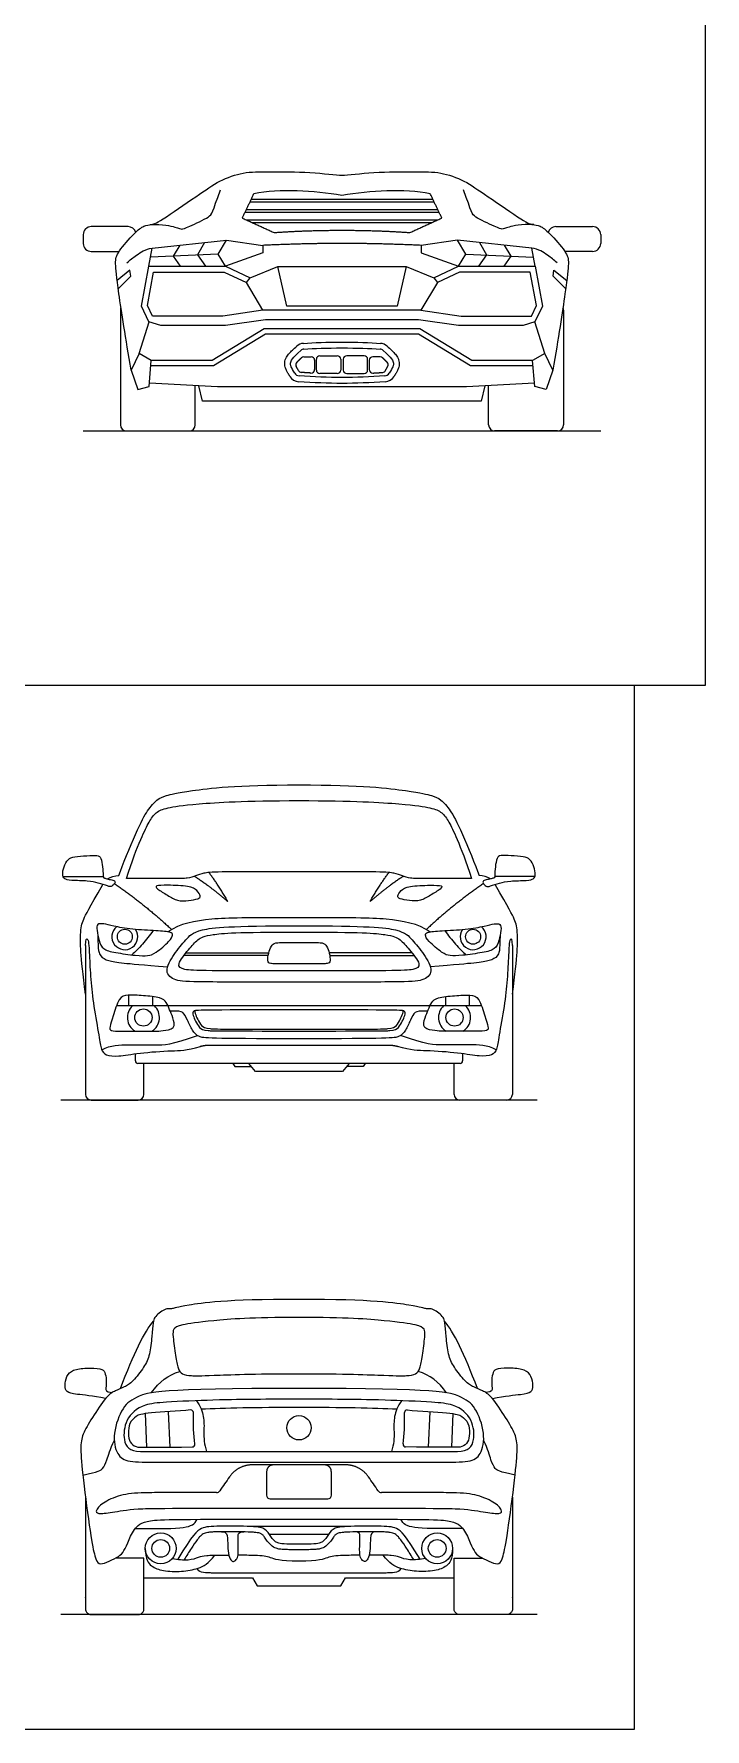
# Model space of a CAD drawing. Header units: millimetres. Extents: x 0.5 to 46.1, y 0.3 to 28.2.
# Drawn here: x 5.89 to 8.83, y 0.35 to 7.77 of the extents above; entities that cross this region are included whole.
import ezdxf

# ---------------------------------------------------------------- set-up
doc = ezdxf.new("R2010")
doc.units = ezdxf.units.MM
for name, color, linetype, true_color in [('AG-DETAIL', 7, 'Continuous', 0x66ffff), ('AG-DIAGRAM', 7, 'Continuous', 0xfecc66), ('AG-TRANSPORT', 7, 'Continuous', 0x66ccff), ('X-VPRT', 6, 'Continuous', 0xff00ff)]:
    doc.layers.add(name, color=color, linetype=linetype, true_color=true_color)

msp = doc.modelspace()

# ---------------------------------------------------------------- linework, layer by layer
at = {"layer": 'AG-DETAIL'}
for points in [[(6.5305, 6.8488), (6.5004, 6.8005), (6.5318, 6.7563)], [(6.6377, 6.8606), (6.6071, 6.8056), (6.6424, 6.7563)], [(6.6976, 6.8099), (6.7344, 6.8713)], [(8.0861, 6.7563), (8.0714, 6.8354), (7.7459, 6.8713), (7.5868, 6.8478), (7.5868, 6.8151), (7.7497, 6.7563), (7.7827, 6.8099), (8.0788, 6.7958)], [(7.7827, 6.8099), (7.7459, 6.8713)], [(7.8426, 6.8606), (7.8733, 6.8056), (7.8379, 6.7563)], [(7.9498, 6.8488), (7.98, 6.8005), (7.9485, 6.7563)], [(6.2605, 6.6576), (6.315, 6.7133), (6.3119, 6.7398), (6.2556, 6.6944)], [(8.2199, 6.6576), (8.1654, 6.7133), (8.1684, 6.7398), (8.2248, 6.6944)], [(6.3525, 6.3737), (6.396, 6.5122)], [(8.1278, 6.3737), (8.0843, 6.5122)]]:
    msp.add_lwpolyline(points, dxfattribs=at)
for points in [[(6.7405, 3.9731), (6.7005, 4.0442), (6.6575, 4.1003)], [(7.3633, 3.9731), (7.4032, 4.0442), (7.4462, 4.1003)], [(6.5943, 4.084), (6.6588, 4.043), (6.7405, 3.9731)], [(7.5094, 4.084), (7.445, 4.043), (7.3633, 3.9731)]]:
    msp.add_open_spline(points, degree=2, dxfattribs=at)
at = {"layer": 'AG-DIAGRAM'}
for points in [[(6.1073, 6.0352), (8.373, 6.0352)], [(8.0945, 3.1033), (6.0093, 3.1033)], [(8.0945, 0.8492), (6.0093, 0.8492)]]:
    msp.add_lwpolyline(points, dxfattribs=at)
at = {"layer": 'AG-TRANSPORT'}
for p, q in [((6.0186, 4.0835), (6.1946, 4.0835)), ((8.0851, 4.0835), (7.9091, 4.0835))]:
    msp.add_line(p, q, dxfattribs=at)
for points in [[(7.6657, 6.9917), (7.2402, 6.9917), (6.8146, 6.9917)], [(6.821, 7.005), (7.2402, 7.005), (7.6594, 7.005)], [(7.6441, 7.0371), (7.2402, 7.0371), (6.8362, 7.0371)], [(6.8426, 7.0504), (7.2402, 7.0504), (7.6378, 7.0504)], [(6.8207, 6.9596), (7.2402, 6.9596), (7.6596, 6.9596)], [(7.6304, 6.9462), (7.2402, 6.9462), (6.85, 6.9462)], [(6.3942, 6.7563), (6.4089, 6.8354), (6.7344, 6.8713), (6.8936, 6.8478), (6.8936, 6.8151), (6.7306, 6.7563), (6.6976, 6.8099), (6.4016, 6.7958)], [(7.6422, 6.7052), (7.7497, 6.7563), (8.0861, 6.7563), (8.1188, 6.5809), (8.0854, 6.5125), (8.0339, 6.4964), (7.751, 6.4964), (7.5747, 6.5219), (7.2402, 6.5219), (6.9057, 6.5219), (6.7294, 6.4964), (6.4464, 6.4964), (6.395, 6.5125), (6.3616, 6.5809), (6.3942, 6.7563), (6.7306, 6.7563), (6.8381, 6.7052)], [(6.8941, 6.5636), (6.7178, 6.5381), (6.4109, 6.5381), (6.3882, 6.5845), (6.4154, 6.7307), (6.7249, 6.7307), (6.8216, 6.6848)], [(7.5212, 6.7554), (7.4821, 6.5814), (7.2402, 6.5814), (6.9983, 6.5814), (6.9592, 6.7554), (7.2402, 6.7554), (7.5212, 6.7554), (7.6422, 6.7052), (7.6588, 6.6848), (7.5862, 6.5636), (7.2402, 6.5636), (6.8941, 6.5636), (6.8216, 6.6848), (6.8381, 6.7052), (6.9592, 6.7554)], [(7.5862, 6.5636), (7.7625, 6.5381), (8.0695, 6.5381), (8.0921, 6.5845), (8.0649, 6.7307), (7.7555, 6.7307), (7.6588, 6.6848)], [(7.2402, 6.4816), (6.8989, 6.4816), (6.6711, 6.3434), (6.4052, 6.3434), (6.3525, 6.3737), (6.3173, 6.3013)], [(8.1631, 6.3013), (8.1278, 6.3737), (8.0752, 6.3434), (7.8092, 6.3434), (7.5815, 6.4816), (7.2402, 6.4816)], [(8.0771, 6.3199), (7.8027, 6.3199), (7.5749, 6.4582), (7.2402, 6.4582), (6.9055, 6.4582), (6.6777, 6.3199), (6.4033, 6.3199)], [(6.3173, 6.3013), (6.3465, 6.2168), (6.3958, 6.2298), (6.4052, 6.3434)], [(8.1631, 6.3013), (8.1339, 6.2168), (8.0846, 6.2298), (8.0752, 6.3434)], [(8.0834, 6.2438), (7.7853, 6.2286), (7.2402, 6.2286), (6.6951, 6.2286), (6.3969, 6.2438)], [(7.8664, 6.2327), (7.8503, 6.1657), (7.2402, 6.1657), (6.6301, 6.1657), (6.614, 6.2327)], [(6.9173, 3.7363), (6.5473, 3.7363)], [(6.5567, 3.7483), (6.9197, 3.7483)], [(7.547, 3.7483), (7.184, 3.7483)], [(7.1865, 3.7363), (7.5565, 3.7363)], [(7.8515, 3.5162), (7.0519, 3.5162), (6.2523, 3.5162)], [(6.3059, 3.5624), (6.3059, 3.5162)], [(6.4101, 3.5567), (6.4101, 3.5162)], [(7.6936, 3.5567), (7.6936, 3.5162)], [(7.7978, 3.5624), (7.7978, 3.5162)], [(6.762, 3.2639), (6.7715, 3.25), (6.8437, 3.25)], [(7.2718, 3.2639), (7.2418, 3.2286), (7.0519, 3.2286), (6.8619, 3.2286), (6.8319, 3.2639)], [(7.3418, 3.2639), (7.3323, 3.25), (7.26, 3.25)], [(6.3785, 1.7296), (6.3839, 1.582)], [(6.4793, 1.7381), (6.486, 1.5827)], [(7.6245, 1.7381), (7.6178, 1.5827)], [(7.7252, 1.7296), (7.7198, 1.582)], [(7.2641, 1.2351), (7.0519, 1.2351), (6.8397, 1.2351)], [(7.1813, 1.2006), (7.0519, 1.2006), (6.9224, 1.2006)], [(6.3728, 1.0971), (6.2486, 1.0971)], [(7.731, 1.0971), (7.8551, 1.0971)], [(6.3728, 1.0095), (6.848, 1.0095), (6.8685, 0.9754), (7.0519, 0.9754), (7.2352, 0.9754), (7.2558, 1.0095), (7.731, 1.0095)]]:
    msp.add_lwpolyline(points, dxfattribs=at)
for centre, radius in [((6.2893, 3.8189), 0.0328), ((7.8145, 3.8189), 0.0328), ((6.3707, 3.4649), 0.0378), ((7.7331, 3.4649), 0.0378), ((7.0519, 1.6677), 0.0533), ((6.4466, 1.1393), 0.0676), ((7.6571, 1.1393), 0.0676), ((6.4466, 1.1393), 0.0388), ((7.6571, 1.1393), 0.0388)]:
    msp.add_circle(centre, radius, dxfattribs=at)
for centre, radius, start, end in [((6.1424, 6.8947), 0.0351, 90, 180), ((6.3036, 6.8947), 0.0351, 17.83829, 90), ((8.1767, 6.8947), 0.0351, 90, 162.16171), ((8.3379, 6.8947), 0.0351, 0, 90), ((6.1424, 6.8563), 0.0351, 180, 270), ((8.3379, 6.8563), 0.0351, 270, 0), ((6.296, 6.5642), 0.0259, 155.8507, 180), ((8.1844, 6.5642), 0.0259, 0, 24.1493), ((7.0754, 6.3686), 0.0501, 94.4386, 131.09395), ((7.0754, 6.3686), 0.0245, 94.4386, 131.09395), ((7.4049, 6.3686), 0.0245, 48.90605, 85.5614), ((7.4049, 6.3686), 0.0501, 48.90605, 85.5614), ((7.0532, 6.3251), 0.0151, 134.33637, 207.17294), ((7.0728, 6.3442), 0.0151, 90, 134.33637), ((7.1054, 6.3442), 0.0151, 0, 90), ((7.143, 6.3489), 0.0151, 90, 180), ((7.2196, 6.3489), 0.0151, 0, 90), ((7.2608, 6.3489), 0.0151, 90, 180), ((7.3374, 6.3489), 0.0151, 0, 90), ((7.375, 6.3442), 0.0151, 90, 180), ((7.4076, 6.3442), 0.0151, 45.66363, 90), ((7.4271, 6.3251), 0.0151, 332.82706, 45.66363), ((7.0541, 6.3005), 0.0501, 212.56447, 265.69262), ((7.0541, 6.3005), 0.0245, 212.56447, 265.69262), ((7.063, 6.3061), 0.0151, 207.17294, 266.38612), ((7.1054, 6.3034), 0.0151, 266.38612, 0), ((7.143, 6.3011), 0.0151, 180, 270), ((7.2196, 6.3011), 0.0151, 270, 360), ((7.2608, 6.3011), 0.0151, 180, 270), ((7.3374, 6.3011), 0.0151, 270, 0), ((7.375, 6.3034), 0.0151, 180, 273.61388), ((7.4174, 6.3061), 0.0151, 273.61388, 332.82706), ((7.4262, 6.3005), 0.0245, 274.30738, 327.43553), ((7.4262, 6.3005), 0.0501, 274.30738, 327.43553), ((6.296, 6.061), 0.0259, 180, 270), ((6.5721, 6.061), 0.0259, 270, 0), ((7.9082, 6.061), 0.0259, 180, 270), ((8.1844, 6.061), 0.0259, 270, 0), ((6.2893, 3.8189), 0.0568, 129.50502, 34.19334), ((7.8145, 3.8189), 0.0568, 145.80666, 50.49498), ((6.3707, 3.4649), 0.0702, 132.94331, 238.38993), ((6.3707, 3.4649), 0.0702, 301.90077, 47.05669), ((7.7331, 3.4649), 0.0702, 132.94331, 238.09923), ((7.7331, 3.4649), 0.0702, 301.61007, 47.05669), ((6.3459, 3.2745), 0.0106, 180, 270), ((7.7579, 3.2745), 0.0106, 270, 360), ((6.1423, 3.1284), 0.0251, 180, 270), ((6.3477, 3.1284), 0.0251, 270, 0), ((7.7561, 3.1284), 0.0251, 180, 270), ((7.9615, 3.1284), 0.0251, 270, 0), ((6.5785, 1.7343), 0.0113, 358.53975, 95.2582), ((7.5252, 1.7343), 0.0113, 84.7418, 181.46025), ((6.5847, 1.5951), 0.0113, 270.7251, 7.75686), ((7.519, 1.5951), 0.0113, 172.24314, 269.2749), ((6.6908, 1.4014), 0.0173, 270.0001, 325.21575), ((6.9254, 1.3719), 0.0154, 180, 270), ((7.1783, 1.3719), 0.0154, 270, 360), ((7.413, 1.4014), 0.0173, 214.78425, 269.9999)]:
    msp.add_arc(centre, radius, start, end, dxfattribs=at)
for points, degree in [([(6.3173, 6.3013), (6.2923, 6.4409), (6.2565, 6.6773), (6.2457, 6.7782), (6.2535, 6.8132), (6.3365, 6.9088), (6.3733, 6.9352), (6.4067, 6.9392), (6.4295, 6.9436), (6.6163, 7.0714), (6.7027, 7.1329), (6.8087, 7.1705), (6.9108, 7.1705), (7.1054, 7.1705), (7.2138, 7.1555), (7.2402, 7.1555)], 3), ([(7.2402, 7.1555), (7.2666, 7.1555), (7.375, 7.1705), (7.5696, 7.1705), (7.6717, 7.1705), (7.7777, 7.1329), (7.8641, 7.0714), (8.0509, 6.9436), (8.0736, 6.9392), (8.1071, 6.9352), (8.1439, 6.9088), (8.2268, 6.8132), (8.2346, 6.7782), (8.2239, 6.6773), (8.1881, 6.4409), (8.1631, 6.3013)], 3), ([(6.3995, 6.9385), (6.4563, 6.942), (6.5226, 6.925), (6.5374, 6.9165), (6.5583, 6.9256), (6.6747, 6.9768), (6.6711, 6.9919), (6.7085, 7.0905)], 3), ([(6.8535, 7.0734), (6.8283, 7.0205), (6.8031, 6.9676)], 2), ([(7.2402, 7.0666), (7.1148, 7.0863), (6.9693, 7.0969), (6.8535, 7.0734)], 3), ([(7.6269, 7.0734), (7.5111, 7.0969), (7.3656, 7.0863), (7.2402, 7.0666)], 3), ([(7.6772, 6.9676), (7.652, 7.0205), (7.6269, 7.0734)], 2), ([(8.0809, 6.9385), (8.024, 6.942), (7.9577, 6.925), (7.943, 6.9165), (7.922, 6.9256), (7.8057, 6.9768), (7.8093, 6.9919), (7.7718, 7.0905)], 3), ([(6.3036, 6.9298), (6.223, 6.9298), (6.1424, 6.9298)], 2), ([(6.8031, 6.9676), (6.8731, 6.9357), (6.9431, 6.9038)], 2), ([(6.9431, 6.9038), (7.0791, 6.914), (7.2402, 6.914)], 2), ([(7.2402, 6.914), (7.4013, 6.914), (7.5373, 6.9038)], 2), ([(7.5373, 6.9038), (7.6073, 6.9357), (7.6772, 6.9676)], 2), ([(8.1767, 6.9298), (8.2573, 6.9298), (8.3379, 6.9298)], 2), ([(6.1073, 6.8947), (6.1073, 6.8755), (6.1073, 6.8563)], 2), ([(7.2402, 6.8562), (7.0856, 6.8562), (6.8936, 6.8478)], 2), ([(7.5868, 6.8478), (7.3948, 6.8562), (7.2402, 6.8562)], 2), ([(8.373, 6.8947), (8.373, 6.8755), (8.373, 6.8563)], 2), ([(6.1424, 6.8212), (6.2035, 6.8212), (6.2646, 6.8212)], 2), ([(8.3379, 6.8212), (8.2768, 6.8212), (8.2158, 6.8212)], 2), ([(6.2701, 6.5642), (6.2701, 6.3126), (6.2701, 6.061)], 2), ([(8.2102, 6.5642), (8.2102, 6.3126), (8.2102, 6.061)], 2), ([(7.0715, 6.4185), (7.1178, 6.4221), (7.1743, 6.4239), (7.2402, 6.4239)], 3), ([(7.0735, 6.3929), (7.1192, 6.3965), (7.1747, 6.3983), (7.2402, 6.3983)], 3), ([(7.2402, 6.4239), (7.306, 6.4239), (7.3626, 6.4221), (7.4088, 6.4185)], 3), ([(7.2402, 6.3983), (7.3056, 6.3983), (7.3612, 6.3965), (7.4068, 6.3929)], 3), ([(7.0495, 6.2992), (7.0446, 6.3087), (7.0398, 6.3182)], 2), ([(7.0426, 6.3359), (7.0524, 6.3455), (7.0622, 6.3551)], 2), ([(7.0728, 6.3594), (7.0891, 6.3594), (7.1054, 6.3594)], 2), ([(7.1205, 6.3442), (7.1205, 6.3238), (7.1205, 6.3034)], 2), ([(7.1279, 6.3011), (7.1279, 6.325), (7.1279, 6.3489)], 2), ([(7.143, 6.364), (7.1813, 6.364), (7.2196, 6.364)], 2), ([(7.2347, 6.3489), (7.2347, 6.325), (7.2347, 6.3011)], 2), ([(7.2457, 6.3489), (7.2457, 6.325), (7.2457, 6.3011)], 2), ([(7.3374, 6.364), (7.2991, 6.364), (7.2608, 6.364)], 2), ([(7.3525, 6.3011), (7.3525, 6.325), (7.3525, 6.3489)], 2), ([(7.3598, 6.3442), (7.3598, 6.3238), (7.3598, 6.3034)], 2), ([(7.4076, 6.3594), (7.3913, 6.3594), (7.375, 6.3594)], 2), ([(7.4377, 6.3359), (7.4279, 6.3455), (7.4181, 6.3551)], 2), ([(7.4308, 6.2992), (7.4357, 6.3087), (7.4406, 6.3182)], 2), ([(7.2402, 6.2432), (7.1793, 6.2432), (7.1157, 6.2457), (7.0504, 6.2506)], 3), ([(7.2402, 6.2688), (7.1798, 6.2688), (7.1172, 6.2713), (7.0523, 6.2761)], 3), ([(7.1045, 6.2883), (7.0832, 6.2897), (7.062, 6.291)], 2), ([(7.2196, 6.2859), (7.1813, 6.2859), (7.143, 6.2859)], 2), ([(7.428, 6.2761), (7.3632, 6.2713), (7.3006, 6.2688), (7.2402, 6.2688)], 3), ([(7.43, 6.2506), (7.3647, 6.2457), (7.3011, 6.2432), (7.2402, 6.2432)], 3), ([(7.2608, 6.2859), (7.2991, 6.2859), (7.3374, 6.2859)], 2), ([(7.3759, 6.2883), (7.3971, 6.2897), (7.4183, 6.291)], 2), ([(6.598, 6.061), (6.598, 6.1473), (6.598, 6.2335)], 2), ([(7.8823, 6.061), (7.8823, 6.1473), (7.8823, 6.2335)], 2), ([(6.296, 6.0352), (6.4341, 6.0352), (6.5721, 6.0352)], 2), ([(8.1844, 6.0352), (8.0463, 6.0352), (7.9082, 6.0352)], 2), ([(6.2969, 4.0738), (6.32, 4.1493), (6.3647, 4.2623), (6.3956, 4.3232), (6.424, 4.3657), (6.469, 4.3838), (6.5717, 4.3997), (6.8115, 4.4153), (7.0519, 4.4153)], 3), ([(7.0519, 4.4153), (7.2923, 4.4153), (7.532, 4.3997), (7.6348, 4.3838), (7.6798, 4.3657), (7.7082, 4.3232), (7.7391, 4.2623), (7.7837, 4.1493), (7.8069, 4.0738)], 3), ([(6.1943, 4.09), (6.194, 4.0979), (6.1929, 4.1243), (6.1852, 4.1664), (6.1725, 4.1772), (6.1242, 4.1743), (6.0653, 4.1694), (6.0395, 4.161), (6.021, 4.1255), (6.0148, 4.0889), (6.0233, 4.0715), (6.0476, 4.0646), (6.132, 4.0642), (6.1721, 4.0553), (6.2188, 4.0391), (6.2288, 4.0372), (6.243, 4.0484), (6.2496, 4.063), (6.233, 4.068), (6.2095, 4.0727), (6.1949, 4.0769), (6.1946, 4.0821), (6.1943, 4.09)], 3), ([(7.9095, 4.09), (7.9098, 4.0979), (7.9108, 4.1243), (7.9185, 4.1664), (7.9313, 4.1772), (7.9795, 4.1743), (8.0384, 4.1694), (8.0643, 4.161), (8.0828, 4.1255), (8.0889, 4.0889), (8.0805, 4.0715), (8.0562, 4.0646), (7.9717, 4.0642), (7.9316, 4.0553), (7.885, 4.0391), (7.875, 4.0372), (7.8607, 4.0484), (7.8542, 4.063), (7.8707, 4.068), (7.8943, 4.0727), (7.9089, 4.0769), (7.9092, 4.0821), (7.9095, 4.09)], 3), ([(6.2136, 4.072), (6.2282, 4.0834), (6.2436, 4.0855), (6.2632, 4.0866)], 3), ([(7.0519, 4.1038), (6.8578, 4.1038), (6.6785, 4.1038), (6.6345, 4.0979), (6.5986, 4.0856), (6.5663, 4.0738), (6.5128, 4.0738), (6.3344, 4.0738), (6.2969, 4.0738)], 3), ([(7.8069, 4.0738), (7.7694, 4.0738), (7.5909, 4.0738), (7.5374, 4.0738), (7.5051, 4.0856), (7.4693, 4.0979), (7.4252, 4.1038), (7.246, 4.1038), (7.0519, 4.1038)], 3), ([(7.8901, 4.072), (7.8755, 4.0834), (7.8602, 4.0855), (7.8405, 4.0866)], 3), ([(6.1172, 3.5676), (6.0939, 3.7447), (6.0939, 3.8442), (6.1038, 3.8918), (6.1324, 3.9417), (6.1925, 4.0481)], 3), ([(6.2437, 4.0517), (6.3761, 3.9608), (6.4941, 3.8507)], 2), ([(6.5204, 3.9786), (6.5054, 3.9823), (6.4784, 3.9995), (6.4267, 4.0307), (6.4208, 4.043), (6.4696, 4.0454), (6.5765, 4.0418), (6.6071, 4.0219), (6.623, 3.9954), (6.6147, 3.9848), (6.5683, 3.9772), (6.5354, 3.9749), (6.5204, 3.9786)], 3), ([(7.5833, 3.9786), (7.5983, 3.9823), (7.6254, 3.9995), (7.6771, 4.0307), (7.6829, 4.043), (7.6342, 4.0454), (7.5272, 4.0418), (7.4967, 4.0219), (7.4808, 3.9954), (7.489, 3.9848), (7.5354, 3.9772), (7.5684, 3.9749), (7.5833, 3.9786)], 3), ([(7.86, 4.0517), (7.7277, 3.9608), (7.6096, 3.8507)], 2), ([(7.9866, 3.5676), (8.0099, 3.7447), (8.0099, 3.8442), (8, 3.8918), (7.9714, 3.9417), (7.9112, 4.0481)], 3), ([(6.427, 3.752), (6.4106, 3.7405), (6.3935, 3.7344), (6.3421, 3.7354), (6.2412, 3.7501), (6.1912, 3.7625), (6.176, 3.8006), (6.166, 3.8491), (6.1669, 3.8767), (6.1958, 3.8769), (6.2339, 3.8659), (6.3186, 3.8502), (6.4339, 3.8453), (6.4958, 3.8391), (6.4996, 3.8282), (6.492, 3.8034), (6.4435, 3.7635), (6.427, 3.752)], 3), ([(7.0519, 3.6202), (6.8576, 3.6202), (6.5887, 3.6202), (6.5082, 3.6245), (6.4585, 3.6623), (6.5036, 3.7443), (6.5589, 3.8081), (6.5968, 3.8523), (6.7509, 3.8668), (7.0519, 3.8668)], 3), ([(7.0519, 3.902), (6.8227, 3.902), (6.6629, 3.902), (6.5301, 3.8761), (6.4771, 3.8402)], 3), ([(7.6267, 3.8402), (7.5736, 3.8761), (7.4408, 3.902), (7.281, 3.902), (7.0519, 3.902)], 3), ([(7.0519, 3.8668), (7.3528, 3.8668), (7.507, 3.8523), (7.5449, 3.8081), (7.6002, 3.7443), (7.6453, 3.6623), (7.5956, 3.6245), (7.5151, 3.6202), (7.2462, 3.6202), (7.0519, 3.6202)], 3), ([(7.6767, 3.752), (7.6931, 3.7405), (7.7103, 3.7344), (7.7617, 3.7354), (7.8626, 3.7501), (7.9126, 3.7625), (7.9278, 3.8006), (7.9378, 3.8491), (7.9368, 3.8767), (7.9079, 3.8769), (7.8699, 3.8659), (7.7851, 3.8502), (7.6698, 3.8453), (7.6079, 3.8391), (7.6041, 3.8282), (7.6117, 3.8034), (7.6603, 3.7635), (7.6767, 3.752)], 3), ([(7.0519, 3.6694), (6.8748, 3.6694), (6.6199, 3.6694), (6.5465, 3.6734), (6.5104, 3.6922), (6.5719, 3.7669), (6.6079, 3.809), (6.6518, 3.829), (6.7776, 3.8395), (7.0519, 3.8395)], 3), ([(7.0519, 3.7), (6.9493, 3.7), (6.9242, 3.7), (6.9134, 3.7089), (6.918, 3.7474), (6.9304, 3.7806), (6.9454, 3.7938), (6.9755, 3.7938), (7.0519, 3.7938)], 3), ([(7.0519, 3.8395), (7.3262, 3.8395), (7.452, 3.829), (7.4959, 3.809), (7.5319, 3.7669), (7.5933, 3.6922), (7.5573, 3.6734), (7.4839, 3.6694), (7.229, 3.6694), (7.0519, 3.6694)], 3), ([(7.0519, 3.7938), (7.1283, 3.7938), (7.1583, 3.7938), (7.1734, 3.7806), (7.1857, 3.7474), (7.1903, 3.7089), (7.1795, 3.7), (7.1545, 3.7), (7.0519, 3.7)], 3), ([(6.1172, 3.78), (6.1172, 3.4542), (6.1172, 3.1284)], 2), ([(7.9866, 3.78), (7.9866, 3.4542), (7.9866, 3.1284)], 2), ([(6.4069, 3.4053), (6.3768, 3.4051), (6.2681, 3.4051), (6.223, 3.4051), (6.2226, 3.4213), (6.2353, 3.4645), (6.2639, 3.5574), (6.2982, 3.5636), (6.3684, 3.562), (6.4512, 3.5524), (6.4713, 3.5339), (6.4856, 3.4984), (6.4991, 3.467), (6.5149, 3.4144), (6.4485, 3.4063), (6.437, 3.4055), (6.4069, 3.4053)], 3), ([(7.0519, 3.3719), (6.6545, 3.3719), (6.6092, 3.3777), (6.5851, 3.4071), (6.5628, 3.4553), (6.5446, 3.4929), (6.5246, 3.4929), (6.488, 3.4929)], 3), ([(7.0519, 3.4982), (6.611, 3.4982), (6.5839, 3.497), (6.5875, 3.4742), (6.5986, 3.45), (6.6145, 3.4189), (6.6404, 3.4059), (6.7109, 3.4059), (7.0519, 3.4059)], 3), ([(7.0519, 3.4059), (7.3929, 3.4059), (7.4634, 3.4059), (7.4893, 3.4189), (7.5051, 3.45), (7.5163, 3.4742), (7.5198, 3.497), (7.4928, 3.4982), (7.0519, 3.4982)], 3), ([(7.6157, 3.4929), (7.5792, 3.4929), (7.5592, 3.4929), (7.541, 3.4553), (7.5186, 3.4071), (7.4945, 3.3777), (7.4493, 3.3719), (7.0519, 3.3719)], 3), ([(7.6968, 3.4053), (7.7269, 3.4051), (7.8356, 3.4051), (7.8807, 3.4051), (7.8811, 3.4213), (7.8684, 3.4645), (7.8399, 3.5574), (7.8056, 3.5636), (7.7354, 3.562), (7.6525, 3.5524), (7.6325, 3.5339), (7.6182, 3.4984), (7.6046, 3.467), (7.5889, 3.4144), (7.6552, 3.4063), (7.6668, 3.4055), (7.6968, 3.4053)], 3), ([(6.6614, 3.3429), (6.6378, 3.3429), (6.6183, 3.337)], 2), ([(7.0519, 3.3429), (6.8567, 3.3429), (6.6614, 3.3429)], 2), ([(7.4423, 3.3429), (7.2471, 3.3429), (7.0519, 3.3429)], 2), ([(7.4855, 3.337), (7.466, 3.3429), (7.4423, 3.3429)], 2), ([(6.3353, 3.2745), (6.3353, 3.2904), (6.3353, 3.3062)], 2), ([(7.7685, 3.3062), (7.7685, 3.2904), (7.7685, 3.2745)], 2), ([(7.0519, 3.2639), (6.6989, 3.2639), (6.3459, 3.2639)], 2), ([(6.3728, 3.1284), (6.3728, 3.1962), (6.3728, 3.2639)], 2), ([(7.7579, 3.2639), (7.4049, 3.2639), (7.0519, 3.2639)], 2), ([(7.731, 3.1284), (7.731, 3.1962), (7.731, 3.2639)], 2), ([(6.1423, 3.1033), (6.245, 3.1033), (6.3477, 3.1033)], 2), ([(7.9615, 3.1033), (7.8588, 3.1033), (7.7561, 3.1033)], 2), ([(7.0519, 2.2302), (6.7255, 2.2302), (6.5266, 2.1984), (6.4944, 2.1875), (6.4828, 2.1902), (6.464, 2.1867), (6.4391, 2.1708), (6.4181, 2.1502), (6.4138, 2.1333), (6.4082, 2.0715), (6.3987, 1.9844), (6.3768, 1.9363), (6.3225, 1.8663), (6.2878, 1.8458), (6.2478, 1.8301), (6.2107, 1.8106), (6.1431, 1.7073), (6.1017, 1.6369), (6.0939, 1.585), (6.1036, 1.4636), (6.1403, 1.1856), (6.1584, 1.0971), (6.1737, 1.0666), (6.207, 1.0761), (6.2571, 1.1007), (6.2803, 1.1167), (6.3006, 1.1595), (6.3275, 1.2255), (6.3761, 1.2669), (6.5117, 1.2669), (7.0519, 1.2669)], 3), ([(7.0519, 1.2669), (7.592, 1.2669), (7.7277, 1.2669), (7.7763, 1.2255), (7.8031, 1.1595), (7.8234, 1.1167), (7.8466, 1.1007), (7.8967, 1.0761), (7.9301, 1.0666), (7.9453, 1.0971), (7.9634, 1.1856), (8.0002, 1.4636), (8.0099, 1.585), (8.0021, 1.6369), (7.9607, 1.7073), (7.8931, 1.8106), (7.856, 1.8301), (7.816, 1.8458), (7.7813, 1.8663), (7.727, 1.9363), (7.7051, 1.9844), (7.6956, 2.0715), (7.69, 2.1333), (7.6856, 2.1502), (7.6647, 2.1708), (7.6397, 2.1867), (7.621, 2.1902), (7.6093, 2.1875), (7.5771, 2.1984), (7.3782, 2.2302), (7.0519, 2.2302)], 3), ([(6.2702, 1.8391), (6.3282, 1.9931), (6.3753, 2.0881), (6.415, 2.1354)], 3), ([(7.0519, 2.1511), (6.8454, 2.1511), (6.6498, 2.1359), (6.5275, 2.1178), (6.4999, 2.1007), (6.4989, 2.0774), (6.5118, 1.9769), (6.5213, 1.926), (6.538, 1.9013), (6.5775, 1.8951), (6.6379, 1.8951), (6.8488, 1.9046), (7.0519, 1.9046)], 3), ([(7.0519, 1.9046), (7.255, 1.9046), (7.4658, 1.8951), (7.5263, 1.8951), (7.5658, 1.9013), (7.5824, 1.926), (7.592, 1.9769), (7.6048, 2.0774), (7.6039, 2.1007), (7.5763, 2.1178), (7.4539, 2.1359), (7.2583, 2.1511), (7.0519, 2.1511)], 3), ([(7.8335, 1.8391), (7.7756, 1.9931), (7.7284, 2.0881), (7.6888, 2.1354)], 3), ([(6.2045, 1.7954), (6.1467, 1.8079), (6.0682, 1.8141), (6.0325, 1.8232), (6.0249, 1.8503), (6.033, 1.8946), (6.0591, 1.9231), (6.121, 1.9307), (6.1891, 1.9274), (6.2019, 1.9136), (6.2096, 1.8765), (6.2062, 1.8403), (6.2043, 1.8256), (6.2336, 1.8219)], 3), ([(6.4052, 1.8211), (6.4419, 1.8703), (6.4778, 1.8985), (6.5301, 1.9148)], 3), ([(7.6986, 1.8211), (7.6618, 1.8703), (7.626, 1.8985), (7.5737, 1.9148)], 3), ([(7.8992, 1.7954), (7.957, 1.8079), (8.0356, 1.8141), (8.0713, 1.8232), (8.0789, 1.8503), (8.0708, 1.8946), (8.0446, 1.9231), (7.9827, 1.9307), (7.9147, 1.9274), (7.9018, 1.9136), (7.8942, 1.8765), (7.8975, 1.8403), (7.8994, 1.8256), (7.8702, 1.8219)], 3), ([(7.0519, 1.8404), (6.4335, 1.8404), (6.3387, 1.8034), (6.2792, 1.7656), (6.2333, 1.6394), (6.2536, 1.5444), (6.3, 1.5168), (6.4219, 1.5168), (6.5793, 1.5168), (7.0519, 1.5168)], 3), ([(6.6026, 1.7862), (6.6211, 1.761), (6.6373, 1.7163), (6.6354, 1.6544), (6.6354, 1.5935), (6.6473, 1.5644)], 3), ([(7.0519, 1.5168), (7.5245, 1.5168), (7.6819, 1.5168), (7.8038, 1.5168), (7.8502, 1.5444), (7.8705, 1.6394), (7.8245, 1.7656), (7.765, 1.8034), (7.6703, 1.8404), (7.0519, 1.8404)], 3), ([(7.5012, 1.7862), (7.4826, 1.761), (7.4665, 1.7163), (7.4684, 1.6544), (7.4684, 1.5935), (7.4565, 1.5644)], 3), ([(6.5959, 1.5966), (6.5905, 1.6364), (6.5885, 1.6822), (6.5898, 1.734)], 3), ([(6.6232, 1.7505), (6.724, 1.7547), (6.8654, 1.7581), (7.0519, 1.7581)], 3), ([(7.0519, 1.7581), (7.2384, 1.7581), (7.3798, 1.7547), (7.4805, 1.7505)], 3), ([(7.5078, 1.5966), (7.5132, 1.6364), (7.5153, 1.6822), (7.514, 1.734)], 3), ([(6.1055, 1.4602), (6.1748, 1.4751), (6.1944, 1.486), (6.2104, 1.5208), (6.2241, 1.5723), (6.2433, 1.6129)], 3), ([(7.9983, 1.4602), (7.9289, 1.4751), (7.9093, 1.486), (7.8934, 1.5208), (7.8796, 1.5723), (7.8605, 1.6129)], 3), ([(7.0519, 1.5053), (6.984, 1.5053), (6.9162, 1.5053), (6.8483, 1.5053)], 3), ([(6.9447, 1.5053), (6.91, 1.5053), (6.91, 1.4706)], 2), ([(7.2554, 1.5053), (7.1876, 1.5053), (7.1197, 1.5053), (7.0519, 1.5053)], 3), ([(7.1938, 1.4706), (7.1938, 1.5053), (7.1591, 1.5053)], 2), ([(6.7472, 1.4524), (6.7332, 1.4321), (6.7191, 1.4118), (6.705, 1.3916)], 3), ([(6.91, 1.4706), (6.91, 1.4212), (6.91, 1.3719)], 2), ([(7.1938, 1.3719), (7.1938, 1.4212), (7.1938, 1.4706)], 2), ([(7.3988, 1.3916), (7.3847, 1.4118), (7.3706, 1.4321), (7.3565, 1.4524)], 3), ([(6.9254, 1.3565), (6.9886, 1.3565), (7.0519, 1.3565)], 2), ([(7.0519, 1.3565), (7.1151, 1.3565), (7.1783, 1.3565)], 2), ([(6.3342, 1.2257), (6.5563, 1.2257), (6.5835, 1.2257), (6.6054, 1.2664)], 3), ([(7.7695, 1.2257), (7.5474, 1.2257), (7.5203, 1.2257), (7.4984, 1.2664)], 3), ([(6.7133, 1.2118), (6.7355, 1.2119), (6.7402, 1.1863), (6.7392, 1.1379), (6.7458, 1.0961), (6.7605, 1.0805), (6.7698, 1.0823), (6.7839, 1.0967), (6.7867, 1.1251), (6.7858, 1.1523), (6.7855, 1.1945), (6.7856, 1.2118), (6.8098, 1.2114)], 3), ([(7.3904, 1.2118), (7.3683, 1.2119), (7.3636, 1.1863), (7.3645, 1.1379), (7.358, 1.0961), (7.3433, 1.0805), (7.3339, 1.0823), (7.3199, 1.0967), (7.317, 1.1251), (7.318, 1.1523), (7.3183, 1.1945), (7.3181, 1.2118), (7.2939, 1.2114)], 3), ([(6.379, 1.1393), (6.379, 1.09), (6.4046, 1.0585), (6.4522, 1.0396), (6.5398, 1.0361), (6.6107, 1.0499), (6.6554, 1.0718), (6.683, 1.1092)], 3), ([(7.7247, 1.1393), (7.7247, 1.09), (7.6992, 1.0585), (7.6516, 1.0396), (7.564, 1.0361), (7.4931, 1.0499), (7.4483, 1.0718), (7.4207, 1.1092)], 3), ([(7.0519, 1.0308), (6.7261, 1.0308), (6.6604, 1.0308), (6.6082, 1.0337), (6.6082, 1.0524)], 3), ([(7.4956, 1.0524), (7.4956, 1.0337), (7.4433, 1.0308), (7.3776, 1.0308), (7.0519, 1.0308)], 3)]:
    msp.add_open_spline(points, degree=degree, dxfattribs=at)
for points, knots in [([(6.2981, 6.7709), (6.3116, 6.7834), (6.3404, 6.8064), (6.3786, 6.831), (6.4089, 6.8354)], [0, 0, 0, 0, 0.4246883, 0.9175561, 0.9175561, 0.9175561, 0.9175561]), ([(8.1823, 6.7709), (8.1688, 6.7834), (8.1399, 6.8064), (8.1018, 6.831), (8.0714, 6.8354)], [0, 0, 0, 0, 0.4246883, 0.9175561, 0.9175561, 0.9175561, 0.9175561]), ([(7.0119, 6.2736), (7.0089, 6.2783), (7.0036, 6.2869), (6.9962, 6.3003), (6.9912, 6.3128), (6.9892, 6.3248), (6.9895, 6.3354), (6.9913, 6.3443), (6.9941, 6.3519), (6.9994, 6.362), (7.0091, 6.3745), (7.0246, 6.3904), (7.036, 6.4006), (7.0425, 6.4063)], [-1.0962038, -1.0962038, -1.0962038, -1.0962038, -1.0412033, -0.9966989, -0.9453523, -0.9090978, -0.8775692, -0.8416238, -0.8203162, -0.7978953, -0.7300903, -0.6648152, -0.5795648, -0.5795648, -0.5795648, -0.5795648]), ([(7.0335, 6.2874), (7.0163, 6.3144), (7.012, 6.3316), (7.0209, 6.3535), (7.0593, 6.387)], [-1.0150288, -1.0150288, -1.0150288, -1.0150288, -0.8014445, -0.5744115, -0.5744115, -0.5744115, -0.5744115]), ([(7.421, 6.387), (7.4594, 6.3535), (7.4684, 6.3316), (7.4641, 6.3144), (7.4468, 6.2874)], [0.612206, 0.612206, 0.612206, 0.612206, 0.8392389, 1.0528233, 1.0528233, 1.0528233, 1.0528233]), ([(7.4379, 6.4063), (7.4444, 6.4006), (7.4558, 6.3904), (7.4713, 6.3745), (7.481, 6.362), (7.4862, 6.3519), (7.489, 6.3443), (7.4908, 6.3354), (7.4912, 6.3248), (7.4892, 6.3128), (7.4841, 6.3003), (7.4768, 6.2869), (7.4714, 6.2783), (7.4684, 6.2736)], [0.5795648, 0.5795648, 0.5795648, 0.5795648, 0.6648152, 0.7300903, 0.7978953, 0.8203162, 0.8416238, 0.8775692, 0.9090978, 0.9453523, 0.9966989, 1.0412033, 1.0962038, 1.0962038, 1.0962038, 1.0962038]), ([(6.2632, 4.0866), (6.2788, 4.1329), (6.3498, 4.3023), (6.3886, 4.3747), (6.4315, 4.4229), (6.4656, 4.437), (6.539, 4.4547), (6.7741, 4.4843), (7.0519, 4.4843)], [-3.295577, -3.295577, -3.295577, -3.295577, -2.786419, -2.229135, -1.671851, -1.114567, -0.557284, 0, 0, 0, 0]), ([(7.0519, 4.4843), (7.3297, 4.4843), (7.5647, 4.4547), (7.6382, 4.437), (7.6723, 4.4229), (7.7151, 4.3747), (7.754, 4.3023), (7.825, 4.1329), (7.8405, 4.0866)], [0, 0, 0, 0, 0.557284, 1.114567, 1.671851, 2.229135, 2.786419, 3.295577, 3.295577, 3.295577, 3.295577]), ([(6.1172, 3.78), (6.1172, 3.8113), (6.1261, 3.8113), (6.1311, 3.7951), (6.1338, 3.7465), (6.1392, 3.6308), (6.1512, 3.519), (6.1785, 3.3743), (6.1846, 3.3219), (6.2037, 3.2996), (6.2575, 3.2924), (6.345, 3.31), (6.5012, 3.3212), (6.5584, 3.3197), (6.6208, 3.3378)], [0, 0, 0, 0, 0.274428, 0.548857, 0.823285, 1.097713, 1.372141, 1.64657, 1.920998, 2.195426, 2.469854, 2.744283, 3.018711, 3.271388, 3.271388, 3.271388, 3.271388]), ([(6.1716, 3.8234), (6.1711, 3.7576), (6.1804, 3.7321), (6.2151, 3.7124), (6.27, 3.7045), (6.3633, 3.6963), (6.4769, 3.6874)], [0, 0, 0, 0, 0.34121, 0.68242, 1.02363, 1.346486, 1.346486, 1.346486, 1.346486]), ([(6.4132, 3.8458), (6.3989, 3.8251), (6.3675, 3.7855), (6.3363, 3.7541), (6.3199, 3.7392)], [0, 0, 0, 0, 0.4979644, 0.9642787, 0.9642787, 0.9642787, 0.9642787]), ([(7.9866, 3.78), (7.9866, 3.8113), (7.9776, 3.8113), (7.9726, 3.7951), (7.9699, 3.7465), (7.9645, 3.6308), (7.9526, 3.519), (7.9253, 3.3743), (7.9191, 3.3219), (7.9001, 3.2996), (7.8463, 3.2924), (7.7587, 3.31), (7.6026, 3.3212), (7.5454, 3.3197), (7.4829, 3.3378)], [0, 0, 0, 0, 0.274428, 0.548857, 0.823285, 1.097713, 1.372141, 1.64657, 1.920998, 2.195426, 2.469854, 2.744283, 3.018711, 3.271388, 3.271388, 3.271388, 3.271388]), ([(7.9322, 3.8234), (7.9326, 3.7576), (7.9234, 3.7321), (7.8887, 3.7124), (7.8338, 3.7045), (7.7404, 3.6963), (7.6269, 3.6874)], [0, 0, 0, 0, 0.34121, 0.68242, 1.02363, 1.346486, 1.346486, 1.346486, 1.346486]), ([(7.6905, 3.8458), (7.7049, 3.8251), (7.7362, 3.7855), (7.7675, 3.7541), (7.7838, 3.7392)], [0, 0, 0, 0, 0.4979644, 0.9642787, 0.9642787, 0.9642787, 0.9642787]), ([(6.596, 3.4951), (6.5953, 3.4913), (6.598, 3.479), (6.6077, 3.4581), (6.6235, 3.427), (6.6493, 3.4141), (6.7193, 3.414), (7.0519, 3.414)], [-2.497531, -2.497531, -2.497531, -2.497531, -2.173498, -1.630124, -1.086749, -0.543374, -0.004842, -0.004842, -0.004842, -0.004842]), ([(7.0519, 3.414), (7.3845, 3.414), (7.4544, 3.4141), (7.4802, 3.427), (7.4961, 3.4581), (7.5058, 3.479), (7.5084, 3.4913), (7.5077, 3.4951)], [-0.004842, -0.004842, -0.004842, -0.004842, 0.533691, 1.077065, 1.62044, 2.163815, 2.487847, 2.487847, 2.487847, 2.487847]), ([(6.1882, 3.323), (6.2275, 3.3455), (6.3051, 3.3451), (6.4241, 3.3451), (6.4942, 3.3451), (6.6071, 3.386)], [0, 0, 0, 0, 0.465564, 0.931128, 1.391565, 1.391565, 1.391565, 1.391565]), ([(7.9155, 3.323), (7.8762, 3.3455), (7.7987, 3.3451), (7.6796, 3.3451), (7.6095, 3.3451), (7.4967, 3.386)], [0, 0, 0, 0, 0.465564, 0.931128, 1.391565, 1.391565, 1.391565, 1.391565]), ([(7.0519, 1.7927), (6.9876, 1.7927), (6.8726, 1.7924), (6.7191, 1.7905), (6.4668, 1.7815), (6.3043, 1.7618), (6.2661, 1.6191), (6.3094, 1.5643), (6.3576, 1.5644), (6.6446, 1.5644), (6.8482, 1.5644), (7.0519, 1.5644)], [5.432408, 5.432408, 5.432408, 5.432408, 6.06554, 6.563661, 6.943548, 7.223988, 8.234374, 8.860351, 8.860351, 8.860351, 10.864816, 10.864816, 10.864816, 10.864816]), ([(7.0519, 1.5644), (7.2555, 1.5644), (7.4592, 1.5644), (7.7461, 1.5644), (7.7944, 1.5643), (7.8376, 1.6191), (7.7995, 1.7618), (7.6369, 1.7815), (7.3846, 1.7905), (7.2311, 1.7924), (7.1162, 1.7927), (7.0519, 1.7927)], [0, 0, 0, 0, 2.004465, 2.004465, 2.004465, 2.630442, 3.640828, 3.921268, 4.301155, 4.799276, 5.432408, 5.432408, 5.432408, 5.432408]), ([(6.5775, 1.7456), (6.5219, 1.7405), (6.3705, 1.7322), (6.3393, 1.7206), (6.307, 1.6897), (6.3036, 1.6411), (6.3098, 1.6026), (6.337, 1.5816), (6.3714, 1.5821), (6.4475, 1.5821), (6.5849, 1.5838)], [2.792001, 2.792001, 2.792001, 2.792001, 3.05099, 3.330311, 3.609632, 3.888953, 4.168274, 4.447595, 4.726916, 4.997944, 4.997944, 4.997944, 4.997944]), ([(7.5263, 1.7456), (7.5819, 1.7405), (7.7333, 1.7322), (7.7644, 1.7206), (7.7968, 1.6897), (7.8001, 1.6411), (7.7939, 1.6026), (7.7668, 1.5816), (7.7324, 1.5821), (7.6563, 1.5821), (7.5189, 1.5838)], [2.792001, 2.792001, 2.792001, 2.792001, 3.05099, 3.330311, 3.609632, 3.888953, 4.168274, 4.447595, 4.726916, 4.997944, 4.997944, 4.997944, 4.997944]), ([(6.6908, 1.3841), (6.5252, 1.3841), (6.375, 1.3841), (6.2812, 1.3783), (6.1935, 1.3428), (6.1594, 1.3036), (6.1673, 1.2891), (6.2276, 1.2956), (6.332, 1.3152), (6.4626, 1.3152), (7.0519, 1.3152)], [-4.793463, -4.793463, -4.793463, -4.793463, -4.201821, -3.599512, -2.997203, -2.394894, -1.792585, -1.190276, -0.587967, 0.014342, 0.014342, 0.014342, 0.014342]), ([(7.0519, 1.3152), (7.6412, 1.3152), (7.7717, 1.3152), (7.8762, 1.2956), (7.9364, 1.2891), (7.9444, 1.3036), (7.9103, 1.3428), (7.8225, 1.3783), (7.7288, 1.3841), (7.5786, 1.3841), (7.413, 1.3841)], [0.014342, 0.014342, 0.014342, 0.014342, 0.616651, 1.21896, 1.821269, 2.423578, 3.025887, 3.628196, 4.230505, 4.822147, 4.822147, 4.822147, 4.822147]), ([(7.0519, 1.1581), (6.989, 1.1581), (6.9543, 1.1581), (6.9279, 1.191), (6.9067, 1.2263), (6.8609, 1.2369), (6.6876, 1.2369), (6.623, 1.2339), (6.5866, 1.1999), (6.5217, 1.0913)], [2.110004, 2.110004, 2.110004, 2.110004, 2.411433, 2.712862, 3.014292, 3.315721, 3.61715, 3.918579, 4.219322, 4.219322, 4.219322, 4.219322]), ([(7.0519, 1.1335), (7.0395, 1.1335), (7.0183, 1.1334), (6.9903, 1.1338), (6.9693, 1.1351), (6.9486, 1.1398), (6.9291, 1.1516), (6.9133, 1.1698), (6.9025, 1.1864), (6.8945, 1.1971), (6.8883, 1.2023), (6.8829, 1.205), (6.8741, 1.2072), (6.8604, 1.2091), (6.8316, 1.2111), (6.7853, 1.212), (6.7339, 1.212), (6.6933, 1.2116), (6.6696, 1.2108), (6.6535, 1.2092), (6.6418, 1.2064), (6.6317, 1.2024), (6.6237, 1.1967), (6.6151, 1.1878), (6.6003, 1.1695), (6.5779, 1.1361), (6.5595, 1.1063), (6.5493, 1.0893)], [1.9784, 1.9784, 1.9784, 1.9784, 2.100598, 2.186686, 2.253972, 2.30777, 2.393576, 2.474955, 2.543288, 2.589143, 2.605481, 2.622292, 2.649018, 2.693505, 2.758981, 2.933202, 3.148711, 3.265097, 3.332237, 3.383264, 3.422981, 3.451257, 3.488696, 3.519923, 3.572455, 3.720023, 3.916133, 3.916133, 3.916133, 3.916133]), ([(7.582, 1.0913), (7.5172, 1.1999), (7.4808, 1.2339), (7.4162, 1.2369), (7.2429, 1.2369), (7.197, 1.2263), (7.1759, 1.191), (7.1494, 1.1581), (7.1148, 1.1581), (7.0519, 1.1581)], [0.000687, 0.000687, 0.000687, 0.000687, 0.301429, 0.602858, 0.904287, 1.205717, 1.507146, 1.808575, 2.110004, 2.110004, 2.110004, 2.110004]), ([(7.5545, 1.0893), (7.5442, 1.1063), (7.5259, 1.1361), (7.5034, 1.1695), (7.4886, 1.1878), (7.4801, 1.1967), (7.472, 1.2024), (7.462, 1.2064), (7.4502, 1.2092), (7.4342, 1.2108), (7.4104, 1.2116), (7.3698, 1.212), (7.3184, 1.212), (7.2722, 1.2111), (7.2434, 1.2091), (7.2296, 1.2072), (7.2209, 1.205), (7.2154, 1.2023), (7.2092, 1.1971), (7.2013, 1.1864), (7.1904, 1.1698), (7.1746, 1.1516), (7.1551, 1.1398), (7.1345, 1.1351), (7.1135, 1.1338), (7.0855, 1.1334), (7.0643, 1.1335), (7.0519, 1.1335)], [0.040666, 0.040666, 0.040666, 0.040666, 0.236776, 0.384344, 0.436876, 0.468103, 0.505542, 0.533818, 0.573535, 0.624562, 0.691702, 0.808088, 1.023597, 1.197818, 1.263294, 1.307781, 1.334507, 1.351318, 1.367656, 1.413511, 1.481844, 1.563223, 1.649029, 1.702827, 1.770113, 1.856201, 1.9784, 1.9784, 1.9784, 1.9784]), ([(6.4977, 1.095), (6.5213, 1.0906), (6.5718, 1.0859), (6.6154, 1.1017), (6.64, 1.1094), (6.6908, 1.1094), (6.7384, 1.1094), (6.7445, 1.1094)], [0, 0, 0, 0, 0.263851, 0.527702, 0.791552, 1.055403, 1.093102, 1.093102, 1.093102, 1.093102]), ([(7.0519, 1.0835), (6.9626, 1.0835), (6.9267, 1.1017), (6.8836, 1.1082), (6.8107, 1.1091), (6.7847, 1.1092)], [1.8469557, 1.8469557, 1.8469557, 1.8469557, 2.1108065, 2.3746573, 2.522769, 2.522769, 2.522769, 2.522769]), ([(7.3191, 1.1092), (7.293, 1.1091), (7.2202, 1.1082), (7.177, 1.1017), (7.1412, 1.0835), (7.0519, 1.0835)], [1.1711424, 1.1711424, 1.1711424, 1.1711424, 1.3192541, 1.5831049, 1.8469557, 1.8469557, 1.8469557, 1.8469557]), ([(7.6061, 1.095), (7.5825, 1.0906), (7.532, 1.0859), (7.4884, 1.1017), (7.4637, 1.1094), (7.4129, 1.1094), (7.3654, 1.1094), (7.3592, 1.1094)], [0, 0, 0, 0, 0.263851, 0.527702, 0.791552, 1.055403, 1.093102, 1.093102, 1.093102, 1.093102])]:
    msp.add_open_spline(points, degree=3, knots=knots, dxfattribs=at)
for points in [[(6.8483, 1.5053), (6.8072, 1.5053), (6.7707, 1.4862), (6.7472, 1.4524)], [(7.3565, 1.4524), (7.333, 1.4862), (7.2966, 1.5053), (7.2554, 1.5053)]]:
    msp.add_rational_spline(points, [1, 0.9240932903, 0.9240932903, 1], degree=3, dxfattribs=at)
for points in [[(6.1172, 1.3633), (6.1172, 1.1188), (6.1172, 0.8743), (6.1172, 0.8492), (6.1423, 0.8492), (6.245, 0.8492), (6.3477, 0.8492), (6.3728, 0.8492), (6.3728, 0.8743), (6.3728, 0.9421), (6.3728, 1.0971)], [(7.9866, 1.3633), (7.9866, 1.1188), (7.9866, 0.8743), (7.9866, 0.8492), (7.9615, 0.8492), (7.8588, 0.8492), (7.7561, 0.8492), (7.731, 0.8492), (7.731, 0.8743), (7.731, 0.9421), (7.731, 1.0971)]]:
    msp.add_rational_spline(points, [1, 1, 1, 0.707106781186, 1, 1, 1, 0.707106781187, 1, 1, 1], degree=2, knots=[4.636221, 4.636221, 4.636221, 6.240463, 6.240463, 6.369822, 6.369822, 7.043738, 7.043738, 7.173097, 7.173097, 7.617699, 7.617699, 7.617699], dxfattribs=at)
at = {"layer": 'X-VPRT'}
for points in [[(0.5711, 9.5726), (8.8302, 9.5726), (8.8302, 4.9195), (0.5711, 4.9195)], [(0.5711, 4.9195), (0.5711, 0.3475), (8.5217, 0.3475), (8.5217, 4.9195)]]:
    msp.add_lwpolyline(points, close=True, dxfattribs=at)

doc.saveas('drawing.dxf')
